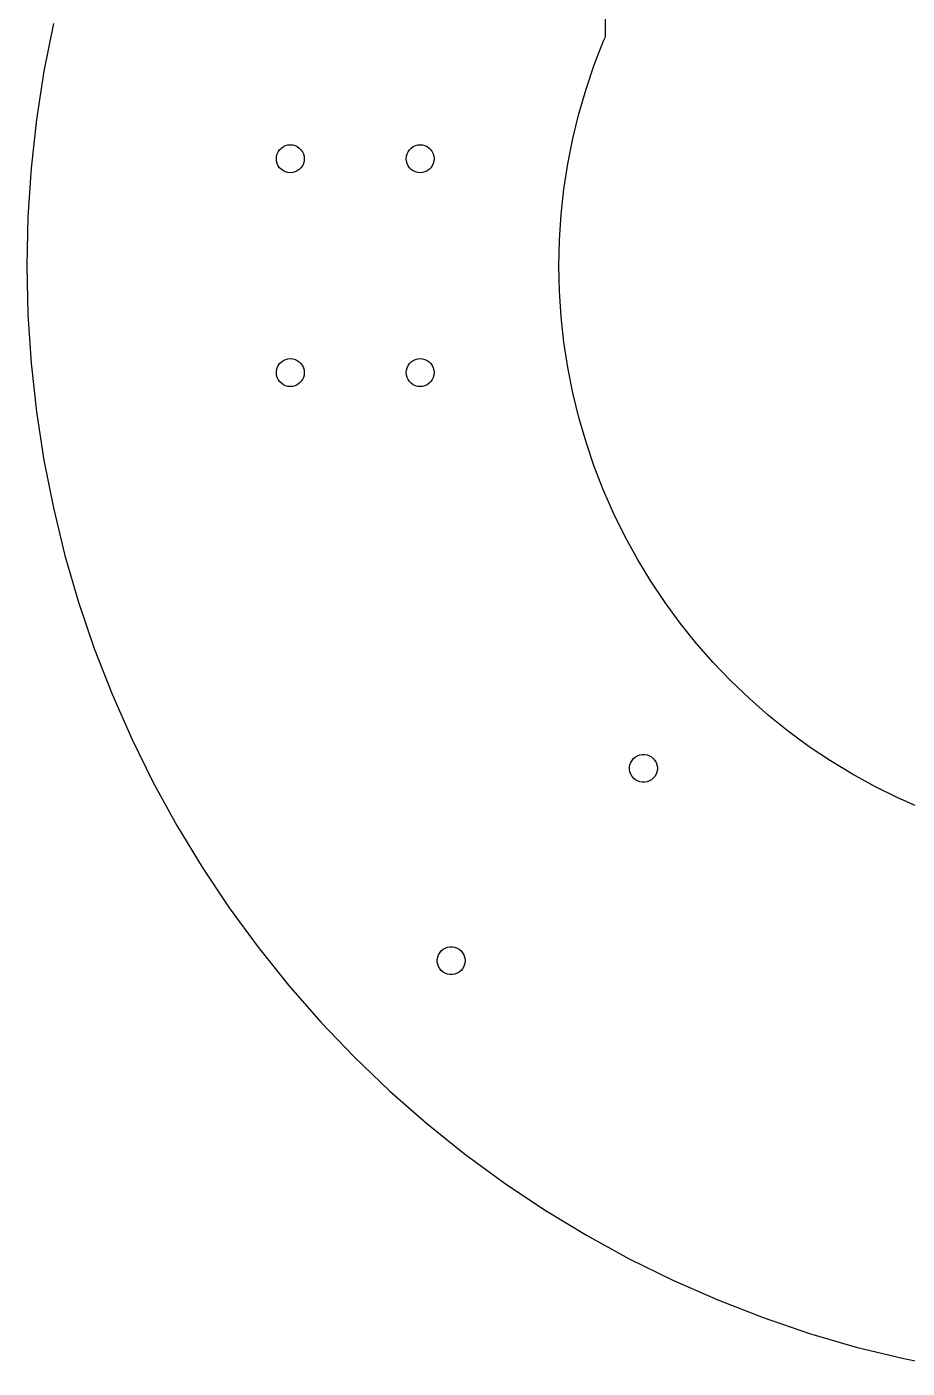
# Model space of a CAD drawing. Header units: metres. Extents: x -120 to 120, y -241 to 0.
# Drawn here: x -120.4 to -25.7, y -238.9 to -94.7 of the extents above; entities that cross this region are included whole.
import ezdxf

# ---------------------------------------------------------------- set-up
doc = ezdxf.new("R2010")
doc.units = ezdxf.units.M

msp = doc.modelspace()

# ---------------------------------------------------------------- linework, layer by layer
for p, q in [((-58.1451, -95.7742), (-58.1451, -39.9382)), ((-117.525, -94.3238), (-118.55, -99.4749)), ((-59.3371, -98.7815), (-58.3385, -96.2138)), ((-58.3385, -96.2138), (-58.1451, -95.7742)), ((-118.55, -99.4749), (-119.349, -104.666)), ((-60.2226, -101.39), (-59.3371, -98.7815)), ((-60.9936, -104.035), (-60.2226, -101.39)), ((-119.349, -104.666), (-119.92, -109.887)), ((-61.6484, -106.711), (-60.9936, -104.035)), ((-62.1859, -109.413), (-61.6484, -106.711)), ((-93.4447, -108.365), (-93.3342, -108.128)), ((-93.3342, -108.128), (-93.1842, -107.914)), ((-93.1842, -107.914), (-92.9994, -107.729)), ((-92.9994, -107.729), (-92.7852, -107.579)), ((-92.7852, -107.579), (-92.5482, -107.469)), ((-92.5482, -107.469), (-92.2957, -107.401)), ((-92.2957, -107.401), (-92.0352, -107.378)), ((-92.0352, -107.378), (-91.7747, -107.401)), ((-91.7747, -107.401), (-91.5222, -107.469)), ((-91.5222, -107.469), (-91.2852, -107.579)), ((-91.2852, -107.579), (-91.071, -107.729)), ((-91.071, -107.729), (-90.8861, -107.914)), ((-90.8861, -107.914), (-90.7361, -108.128)), ((-90.7361, -108.128), (-90.6256, -108.365)), ((-79.4747, -108.365), (-79.3642, -108.128)), ((-79.3642, -108.128), (-79.2142, -107.914)), ((-79.2142, -107.914), (-79.0294, -107.729)), ((-79.0294, -107.729), (-78.8152, -107.579)), ((-78.8152, -107.579), (-78.5782, -107.469)), ((-78.5782, -107.469), (-78.3257, -107.401)), ((-78.3257, -107.401), (-78.0652, -107.378)), ((-78.0652, -107.378), (-77.8047, -107.401)), ((-77.8047, -107.401), (-77.5522, -107.469)), ((-77.5522, -107.469), (-77.3152, -107.579)), ((-77.3152, -107.579), (-77.101, -107.729)), ((-77.101, -107.729), (-76.9161, -107.914)), ((-76.9161, -107.914), (-76.7661, -108.128)), ((-76.7661, -108.128), (-76.6556, -108.365)), ((-93.5352, -108.878), (-93.5124, -108.618)), ((-93.5124, -109.139), (-93.5352, -108.878)), ((-93.5124, -108.618), (-93.4447, -108.365)), ((-93.4447, -109.391), (-93.5124, -109.139)), ((-93.3342, -109.628), (-93.4447, -109.391)), ((-90.6256, -109.391), (-90.7361, -109.628)), ((-90.6256, -108.365), (-90.558, -108.618)), ((-90.558, -109.139), (-90.6256, -109.391)), ((-90.558, -108.618), (-90.5352, -108.878)), ((-90.5352, -108.878), (-90.558, -109.139)), ((-79.5652, -108.878), (-79.5424, -108.618)), ((-79.5424, -109.139), (-79.5652, -108.878)), ((-79.5424, -108.618), (-79.4747, -108.365)), ((-79.4747, -109.391), (-79.5424, -109.139)), ((-79.3642, -109.628), (-79.4747, -109.391)), ((-76.6556, -109.391), (-76.7661, -109.628)), ((-76.6556, -108.365), (-76.588, -108.618)), ((-76.588, -109.139), (-76.6556, -109.391)), ((-76.588, -108.618), (-76.5652, -108.878)), ((-76.5652, -108.878), (-76.588, -109.139)), ((-62.605, -112.136), (-62.1859, -109.413)), ((-119.92, -109.887), (-120.264, -115.128)), ((-93.1842, -109.843), (-93.3342, -109.628)), ((-92.9994, -110.028), (-93.1842, -109.843)), ((-92.7852, -110.177), (-92.9994, -110.028)), ((-92.5482, -110.288), (-92.7852, -110.177)), ((-92.2957, -110.356), (-92.5482, -110.288)), ((-92.0352, -110.378), (-92.2957, -110.356)), ((-91.7747, -110.356), (-92.0352, -110.378)), ((-91.5222, -110.288), (-91.7747, -110.356)), ((-91.2852, -110.177), (-91.5222, -110.288)), ((-91.071, -110.028), (-91.2852, -110.177)), ((-90.8861, -109.843), (-91.071, -110.028)), ((-90.7361, -109.628), (-90.8861, -109.843)), ((-79.2142, -109.843), (-79.3642, -109.628)), ((-79.0294, -110.028), (-79.2142, -109.843)), ((-78.8152, -110.177), (-79.0294, -110.028)), ((-78.5782, -110.288), (-78.8152, -110.177)), ((-78.3257, -110.356), (-78.5782, -110.288)), ((-78.0652, -110.378), (-78.3257, -110.356)), ((-77.8047, -110.356), (-78.0652, -110.378)), ((-77.5522, -110.288), (-77.8047, -110.356)), ((-77.3152, -110.177), (-77.5522, -110.288)), ((-77.101, -110.028), (-77.3152, -110.177)), ((-76.9161, -109.843), (-77.101, -110.028)), ((-76.7661, -109.628), (-76.9161, -109.843)), ((-62.9049, -114.875), (-62.605, -112.136)), ((-120.264, -115.128), (-120.378, -120.378)), ((-63.0851, -117.624), (-62.9049, -114.875)), ((-63.1452, -120.378), (-63.0851, -117.624)), ((-120.378, -120.378), (-120.264, -125.629)), ((-63.0851, -123.133), (-63.1452, -120.378)), ((-62.9049, -125.882), (-63.0851, -123.133)), ((-120.264, -125.629), (-119.92, -130.87)), ((-62.605, -128.621), (-62.9049, -125.882)), ((-62.1859, -131.343), (-62.605, -128.621)), ((-119.92, -130.87), (-119.349, -136.091)), ((-93.4447, -131.365), (-93.3342, -131.128)), ((-93.3342, -131.128), (-93.1842, -130.914)), ((-93.1842, -130.914), (-92.9994, -130.729)), ((-92.9994, -130.729), (-92.7852, -130.579)), ((-92.7852, -130.579), (-92.5482, -130.469)), ((-92.5482, -130.469), (-92.2957, -130.401)), ((-92.2957, -130.401), (-92.0352, -130.378)), ((-92.0352, -130.378), (-91.7747, -130.401)), ((-91.7747, -130.401), (-91.5222, -130.469)), ((-91.5222, -130.469), (-91.2852, -130.579)), ((-91.2852, -130.579), (-91.071, -130.729)), ((-91.071, -130.729), (-90.8861, -130.914)), ((-90.8861, -130.914), (-90.7361, -131.128)), ((-90.7361, -131.128), (-90.6256, -131.365)), ((-79.4747, -131.365), (-79.3642, -131.128)), ((-79.3642, -131.128), (-79.2142, -130.914)), ((-79.2142, -130.914), (-79.0294, -130.729)), ((-79.0294, -130.729), (-78.8152, -130.579)), ((-78.8152, -130.579), (-78.5782, -130.469)), ((-78.5782, -130.469), (-78.3257, -130.401)), ((-78.3257, -130.401), (-78.0652, -130.378)), ((-78.0652, -130.378), (-77.8047, -130.401)), ((-77.8047, -130.401), (-77.5522, -130.469)), ((-77.5522, -130.469), (-77.3152, -130.579)), ((-77.3152, -130.579), (-77.101, -130.729)), ((-77.101, -130.729), (-76.9161, -130.914)), ((-76.9161, -130.914), (-76.7661, -131.128)), ((-76.7661, -131.128), (-76.6556, -131.365)), ((-93.5352, -131.878), (-93.5124, -131.618)), ((-93.5124, -132.139), (-93.5352, -131.878)), ((-93.5124, -131.618), (-93.4447, -131.365)), ((-93.4447, -132.391), (-93.5124, -132.139)), ((-93.3342, -132.628), (-93.4447, -132.391)), ((-93.1842, -132.843), (-93.3342, -132.628)), ((-90.7361, -132.628), (-90.8861, -132.843)), ((-90.6256, -132.391), (-90.7361, -132.628)), ((-90.6256, -131.365), (-90.558, -131.618)), ((-90.558, -132.139), (-90.6256, -132.391)), ((-90.558, -131.618), (-90.5352, -131.878)), ((-90.5352, -131.878), (-90.558, -132.139)), ((-79.5652, -131.878), (-79.5424, -131.618)), ((-79.5424, -132.139), (-79.5652, -131.878)), ((-79.5424, -131.618), (-79.4747, -131.365)), ((-79.4747, -132.391), (-79.5424, -132.139)), ((-79.3642, -132.628), (-79.4747, -132.391)), ((-79.2142, -132.843), (-79.3642, -132.628)), ((-76.7661, -132.628), (-76.9161, -132.843)), ((-76.6556, -132.391), (-76.7661, -132.628)), ((-76.6556, -131.365), (-76.588, -131.618)), ((-76.588, -132.139), (-76.6556, -132.391)), ((-76.588, -131.618), (-76.5652, -131.878)), ((-76.5652, -131.878), (-76.588, -132.139)), ((-61.6484, -134.046), (-62.1859, -131.343)), ((-92.9994, -133.028), (-93.1842, -132.843)), ((-92.7852, -133.177), (-92.9994, -133.028)), ((-92.5482, -133.288), (-92.7852, -133.177)), ((-92.2957, -133.356), (-92.5482, -133.288)), ((-92.0352, -133.378), (-92.2957, -133.356)), ((-91.7747, -133.356), (-92.0352, -133.378)), ((-91.5222, -133.288), (-91.7747, -133.356)), ((-91.2852, -133.177), (-91.5222, -133.288)), ((-91.071, -133.028), (-91.2852, -133.177)), ((-90.8861, -132.843), (-91.071, -133.028)), ((-79.0294, -133.028), (-79.2142, -132.843)), ((-78.8152, -133.177), (-79.0294, -133.028)), ((-78.5782, -133.288), (-78.8152, -133.177)), ((-78.3257, -133.356), (-78.5782, -133.288)), ((-78.0652, -133.378), (-78.3257, -133.356)), ((-77.8047, -133.356), (-78.0652, -133.378)), ((-77.5522, -133.288), (-77.8047, -133.356)), ((-77.3152, -133.177), (-77.5522, -133.288)), ((-77.101, -133.028), (-77.3152, -133.177)), ((-76.9161, -132.843), (-77.101, -133.028)), ((-60.9936, -136.722), (-61.6484, -134.046)), ((-119.349, -136.091), (-118.55, -141.282)), ((-60.2226, -139.367), (-60.9936, -136.722)), ((-59.3371, -141.975), (-60.2226, -139.367)), ((-118.55, -141.282), (-117.525, -146.433)), ((-58.3385, -144.543), (-59.3371, -141.975)), ((-57.229, -147.065), (-58.3385, -144.543)), ((-117.525, -146.433), (-116.277, -151.535)), ((-56.0105, -149.536), (-57.229, -147.065)), ((-54.6853, -151.951), (-56.0105, -149.536)), ((-116.277, -151.535), (-114.807, -156.577)), ((-53.2561, -154.306), (-54.6853, -151.951)), ((-51.7255, -156.597), (-53.2561, -154.306)), ((-114.807, -156.577), (-113.119, -161.55)), ((-50.0964, -158.819), (-51.7255, -156.597)), ((-48.372, -160.967), (-50.0964, -158.819)), ((-46.5555, -163.039), (-48.372, -160.967)), ((-113.119, -161.55), (-111.215, -166.445)), ((-44.6504, -165.029), (-46.5555, -163.039)), ((-42.6603, -166.934), (-44.6504, -165.029)), ((-111.215, -166.445), (-109.1, -171.253)), ((-40.5889, -168.75), (-42.6603, -166.934)), ((-38.4404, -170.475), (-40.5889, -168.75)), ((-109.1, -171.253), (-106.777, -175.963)), ((-36.2186, -172.104), (-38.4404, -170.475)), ((-54.9117, -173.201), (-54.6853, -173.07)), ((-54.6853, -173.07), (-54.4396, -172.981)), ((-54.4396, -172.981), (-54.1821, -172.936)), ((-54.1821, -172.936), (-53.9206, -172.936)), ((-53.9206, -172.936), (-53.6631, -172.981)), ((-53.6631, -172.981), (-53.4174, -173.07)), ((-53.4174, -173.07), (-53.191, -173.201)), ((-33.9279, -173.635), (-36.2186, -172.104)), ((-55.5457, -174.299), (-55.5003, -174.042)), ((-55.5457, -174.561), (-55.5457, -174.299)), ((-55.5003, -174.042), (-55.4108, -173.796)), ((-55.4108, -173.796), (-55.2801, -173.569)), ((-55.2801, -173.569), (-55.112, -173.369)), ((-55.112, -173.369), (-54.9117, -173.201)), ((-53.191, -173.201), (-52.9907, -173.369)), ((-52.9907, -173.369), (-52.8226, -173.569)), ((-52.8226, -173.569), (-52.6919, -173.796)), ((-52.6919, -173.796), (-52.6025, -174.042)), ((-52.6025, -174.042), (-52.5571, -174.299)), ((-52.5571, -174.299), (-52.5571, -174.561)), ((-31.5726, -175.064), (-33.9279, -173.635)), ((-55.5003, -174.818), (-55.5457, -174.561)), ((-55.4108, -175.064), (-55.5003, -174.818)), ((-55.2801, -175.29), (-55.4108, -175.064)), ((-55.112, -175.49), (-55.2801, -175.29)), ((-54.9117, -175.659), (-55.112, -175.49)), ((-54.6853, -175.789), (-54.9117, -175.659)), ((-54.4396, -175.879), (-54.6853, -175.789)), ((-54.1821, -175.924), (-54.4396, -175.879)), ((-53.9206, -175.924), (-54.1821, -175.924)), ((-53.6631, -175.879), (-53.9206, -175.924)), ((-53.4174, -175.789), (-53.6631, -175.879)), ((-53.191, -175.659), (-53.4174, -175.789)), ((-52.9907, -175.49), (-53.191, -175.659)), ((-52.8226, -175.29), (-52.9907, -175.49)), ((-52.6919, -175.064), (-52.8226, -175.29)), ((-52.6025, -174.818), (-52.6919, -175.064)), ((-52.5571, -174.561), (-52.6025, -174.818)), ((-29.1572, -176.389), (-31.5726, -175.064)), ((-106.777, -175.963), (-104.251, -180.568)), ((-26.6863, -177.607), (-29.1572, -176.389)), ((-24.1646, -178.717), (-26.6863, -177.607)), ((-104.251, -180.568), (-101.526, -185.058)), ((-101.526, -185.058), (-98.6082, -189.425)), ((-98.6082, -189.425), (-95.5026, -193.66)), ((-95.5026, -193.66), (-92.2152, -197.756)), ((-76.1819, -194.723), (-76.0925, -194.478)), ((-76.0925, -194.478), (-75.9617, -194.251)), ((-75.9617, -194.251), (-75.7937, -194.051)), ((-75.7937, -194.051), (-75.5934, -193.883)), ((-75.5934, -193.883), (-75.3669, -193.752)), ((-75.3669, -193.752), (-75.1212, -193.663)), ((-75.1212, -193.663), (-74.8637, -193.617)), ((-74.8637, -193.617), (-74.6023, -193.617)), ((-74.6023, -193.617), (-74.3448, -193.663)), ((-74.3448, -193.663), (-74.0991, -193.752)), ((-74.0991, -193.752), (-73.8727, -193.883)), ((-73.8727, -193.883), (-73.6723, -194.051)), ((-73.6723, -194.051), (-73.5043, -194.251)), ((-73.5043, -194.251), (-73.3736, -194.478)), ((-73.3736, -194.478), (-73.2841, -194.723)), ((-76.2273, -194.981), (-76.1819, -194.723)), ((-76.2273, -195.242), (-76.2273, -194.981)), ((-76.1819, -195.5), (-76.2273, -195.242)), ((-76.0925, -195.745), (-76.1819, -195.5)), ((-75.9617, -195.972), (-76.0925, -195.745)), ((-75.7937, -196.172), (-75.9617, -195.972)), ((-73.5043, -195.972), (-73.6723, -196.172)), ((-73.3736, -195.745), (-73.5043, -195.972)), ((-73.2841, -195.5), (-73.3736, -195.745)), ((-73.2841, -194.723), (-73.2387, -194.981)), ((-73.2387, -195.242), (-73.2841, -195.5)), ((-73.2387, -194.981), (-73.2387, -195.242)), ((-75.5934, -196.34), (-75.7937, -196.172)), ((-75.3669, -196.471), (-75.5934, -196.34)), ((-75.1212, -196.56), (-75.3669, -196.471)), ((-74.8637, -196.606), (-75.1212, -196.56)), ((-74.6023, -196.606), (-74.8637, -196.606)), ((-74.3448, -196.56), (-74.6023, -196.606)), ((-74.0991, -196.471), (-74.3448, -196.56)), ((-73.8727, -196.34), (-74.0991, -196.471)), ((-73.6723, -196.172), (-73.8727, -196.34)), ((-92.2152, -197.756), (-88.7523, -201.705)), ((-88.7523, -201.705), (-85.1204, -205.499)), ((-85.1204, -205.499), (-81.3265, -209.131)), ((-81.3265, -209.131), (-77.3778, -212.594)), ((-77.3778, -212.594), (-73.2818, -215.881)), ((-73.2818, -215.881), (-69.0462, -218.987)), ((-69.0462, -218.987), (-64.6793, -221.905)), ((-64.6793, -221.905), (-60.1892, -224.629)), ((-60.1892, -224.629), (-55.5846, -227.155)), ((-55.5846, -227.155), (-50.8741, -229.478)), ((-50.8741, -229.478), (-46.0668, -231.594)), ((-46.0668, -231.594), (-41.1718, -233.497)), ((-41.1718, -233.497), (-36.1985, -235.185)), ((-36.1985, -235.185), (-31.1562, -236.655)), ((-31.1562, -236.655), (-26.0547, -237.903)), ((-26.0547, -237.903), (-20.9035, -238.928))]:
    msp.add_line(p, q)

doc.saveas('drawing.dxf')
